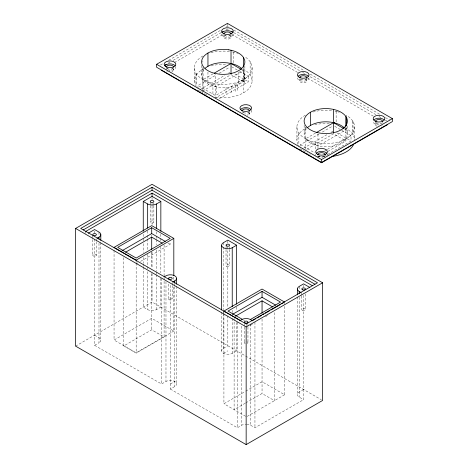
<?xml version="1.0" encoding="UTF-8"?>
<svg xmlns="http://www.w3.org/2000/svg" width="468" height="468" viewBox="0 0 468 468"><rect width="100%" height="100%" fill="white"/><g stroke="black" fill="none" stroke-linecap="round" stroke-linejoin="round"><path stroke-width="0.35" stroke-dasharray="2.34 1.75" d="M242.635 69.592A21.622 12.484 0 0 1 243.22 70.335L244.682 73.482A21.622 12.484 0 0 1 244.822 75.927L244.454 83.433M160.407 65.052L162.934 63.59M168.626 60.302L220.492 30.361M226.184 27.074L227.448 26.343L228.712 27.074M168.141 63.233L170.03 62.139M173.183 60.319L221.142 32.631M226.19 29.718L227.448 28.993L228.712 29.718M174.447 62.531L223.031 34.486M213.016 73.868L203.083 79.601L215.467 86.755L243.407 70.621L242.172 69.907M197.987 88.797L197.987 85.486L216.064 75.05M219.182 73.254L229.776 67.135M197.987 90.786L199.233 90.067M199.854 89.704L224.792 75.307M228.53 73.148L229.776 72.429M219.205 98.719L248.502 81.801L248.502 76.506L215.467 95.577L197.987 85.486M243.407 67.831L243.407 81.801L215.467 97.935L215.467 74.207M315.526 133.052L305.592 138.785L317.977 145.94L345.916 129.806L344.682 129.092M306.365 128.776A21.622 12.484 0 0 0 305.282 138.312L305.937 138.984M300.497 145.998L300.497 144.671L319.199 133.877M322.317 132.075L332.912 125.956M301.123 149.608L302.989 148.531M303.615 148.169L327.302 134.492M331.04 132.333L333.538 130.894M306.832 149.251L333.538 133.836L345.916 140.985L345.916 127.717M324.833 150.807L326.705 149.725M327.331 149.368L351.018 135.691L351.018 140.985L321.721 157.903M318.597 156.762L319.843 156.043M327.91 151.38L345.916 140.985M136.159 263.934L138.048 262.84M140.576 261.384L170.217 244.273L170.217 242.313M75.611 346.133L152.053 302L321.34 399.736M94.594 239.013L94.594 345.325L98.988 342.787L98.988 241.552M143.261 267.006L143.261 307.078L147.66 309.611A6.219 3.586 0 0 0 156.452 309.611L160.846 307.078L160.846 277.208M114.057 250.286L114.057 340.055L151.714 318.316L173.815 331.075L173.815 286.556M123.774 257.634L123.774 345.94L151.714 329.805L164.098 336.96L164.098 280.765M173.815 331.075L136.159 352.813L114.057 340.055M123.774 345.94L136.159 353.088L164.098 336.96M250.281 325.453L252.802 323.996M265.414 316.713L267.936 315.256M94.594 345.325L161.583 384L165.976 381.467A6.219 3.586 0 0 1 174.769 381.467A6.219 3.586 0 0 1 174.769 386.539L170.375 389.078L170.375 284.175M236.627 322.417L236.627 350.83L232.233 353.363A6.219 3.586 0 0 1 223.441 353.363A6.219 3.586 0 0 1 223.441 348.291L227.834 345.753L227.834 315.882M170.375 384L174.769 381.467M223.441 353.363L227.834 350.83M223.92 313.993L223.92 403.755L245.173 391.488M245.799 391.125L262.051 381.742L284.626 394.776L284.626 304.282M245.285 403.188L234.111 409.64L234.111 321.335M245.911 402.831L262.051 393.512L274.435 400.661L274.435 311.624M284.626 394.776L246.496 416.789L223.92 403.755M170.375 389.078L237.364 427.758L241.763 425.219A6.219 3.586 0 0 1 246.156 424.166M303.615 389.505L299.222 392.044A6.219 3.586 0 0 0 299.222 397.116L303.615 399.654L303.615 293.342M246.694 424.178A6.219 3.586 0 0 1 250.55 425.219L254.949 427.758L303.615 399.654M204.235 68.48L202.86 69.229A28.835 16.649 0 0 0 195.419 85.363M203.855 69.592A21.622 12.484 0 0 0 202.041 77.548L203.27 79.888A21.622 12.484 0 0 0 214.97 86.644L219.03 87.358A21.622 12.484 0 0 0 235.258 85.492L238.534 83.942A21.622 12.484 0 0 0 244.454 77.548M229.443 51.503L228.87 51.427A28.835 16.649 0 0 0 210.495 52.825M215.783 97.075L217.62 97.326A28.835 16.649 0 0 0 251.527 77.746L250.14 75.009A28.835 16.649 0 0 0 243.635 69.223M232.514 51.995L233.62 52.229A28.835 16.649 0 0 1 236.749 53.048M335.024 111.179L336.135 111.413A28.835 16.649 0 0 1 337.194 111.659M305.37 115.169A28.835 16.649 0 0 0 298.455 132.292L298.859 132.93A28.835 16.649 0 0 0 315.379 142.471L316.491 142.705A28.835 16.649 0 0 0 346.144 138.709A28.835 16.649 0 0 0 353.059 121.592L352.656 120.949A28.835 16.649 0 0 0 346.144 115.169M233.772 29.993L304.551 70.855M310.237 74.137L380.385 114.637M385.439 117.556L389.862 120.112M233.76 32.637L300.052 70.908M302.574 72.364L305.101 73.821M310.155 76.74L375.81 114.642M378.969 116.468L380.858 117.562M385.281 120.112L387.802 121.569M231.871 34.486L298.789 73.119M307.628 78.22L374.546 116.86M231.648 66.772L239.142 71.101M239.762 71.458L248.502 76.506M334.784 126.319L341.026 129.923M341.652 130.285L351.018 135.691M234.772 73.874L248.502 81.801M336.656 132.696L351.018 140.985M243.407 81.801L231.022 74.652L203.083 90.786L203.083 67.059M300.497 144.671L314.859 152.96M167.749 242.851L170.217 244.273M243.413 319.972L244.647 320.685M94.594 335.176L98.988 337.715A6.219 3.586 0 0 1 98.988 342.787M305.779 139.072A21.622 12.484 0 0 0 317.48 145.829L318.807 146.115A21.622 12.484 0 0 0 341.043 143.126A21.622 12.484 0 0 0 346.232 130.285L345.735 129.519A21.622 12.484 0 0 0 345.15 128.776M202.855 55.984A28.835 16.649 0 0 0 195.94 73.107L196.607 74.125A28.835 16.649 0 0 0 212.209 83.134L217.62 84.082A28.835 16.649 0 0 0 251.527 64.508L250.14 61.764A28.835 16.649 0 0 0 244.811 56.71M344.893 127.729A28.835 16.649 0 0 1 352.656 134.187L353.059 134.831A28.835 16.649 0 0 1 354.528 139.09M375.412 122.16L375.412 124.511M354.592 126.939L354.592 140.184M353.059 121.592L353.059 134.831M352.656 120.949L352.656 134.187M347.379 125.933L347.379 134.298M346.232 127.495L346.232 130.285M336.135 111.413L336.135 123.956M317.977 134.088L317.977 149.432M317.977 155.721L317.977 157.119M315.379 142.471L315.379 149.438M315.379 154.317L315.379 155.709M306.832 78.408L306.832 80.759M305.592 127.635L305.592 149.269M305.37 127.015L305.37 128.407M305.417 293.922L305.417 309.547M304.136 125.237L304.136 134.298M303.615 285.328L303.615 287.516M301.813 293.208L301.813 295.337M301.813 296.051L301.813 309.547M300.497 148.643L300.497 149.971M299.625 78.993L299.625 80.759M299.222 286.41L299.222 290.055M299.222 297.315L299.222 397.116M298.859 132.93L298.859 146.174M297.402 296.964L297.402 394.582M296.923 126.939L296.923 140.184M284.626 302.088L284.626 303.551M262.051 319.071L262.051 393.512M254.949 322.124L254.949 427.758M252.076 67.755L252.076 80.999M250.55 323.955L250.55 425.219M250.14 61.764L250.14 75.009M249.374 111.583L249.374 113.935M247.958 324.254L247.958 326.383M247.958 327.097L247.958 342.722M246.496 324.108L246.496 325.564M244.869 66.052L244.869 75.114M244.822 75.927L244.822 81.812M244.682 73.482L244.682 79.367M244.354 324.254L244.354 326.383M244.354 327.097L244.354 342.722M243.723 71.101L243.723 76.986M243.635 79.525L243.635 92.769M241.763 326.143L241.763 425.219M238.534 72.09L238.534 83.942M237.504 84.497L237.504 90.382M237.364 322.124L237.364 427.758M236.627 307.119L236.627 310.758M235.258 85.492L235.258 91.377M234.111 318.415L234.111 320.603M233.62 52.229L233.62 63.379M232.233 310.383L232.233 312.571M232.233 318.398L232.233 353.363M231.52 86.644L231.52 92.529M231.052 35.24L231.052 37.007M229.636 246.618L229.636 248.748M229.636 249.456L229.636 265.795M227.834 240.85L227.834 243.032M227.834 246.677L227.834 307.868M227.448 23.4L227.448 26.343M226.067 87.487L226.067 93.372M226.032 246.618L226.032 248.748M226.032 249.456L226.032 265.795M223.844 35.24L223.844 37.007M223.92 311.074L223.92 313.262M223.441 242.658L223.441 246.303M223.441 247.028L223.441 309.681M223.441 310.407L223.441 312.595M223.441 313.32L223.441 348.291M221.621 312.214L221.621 350.83M216.298 86.931L216.298 92.816M212.928 83.292L212.928 95.139M207.956 72.09L207.956 83.942M202.86 60.863L202.86 62.262M202.86 67.837L202.773 79.127M202.855 79.525L202.855 89.979M202.855 90.675L202.855 92.769A28.835 16.649 0 0 1 200.368 91.131M201.626 65.356L201.626 75.114M196.338 73.71L196.338 86.258M195.946 73.107L195.946 85.65M194.419 68.059L194.419 81.297M176.588 286.387L176.588 384M174.769 283.824L174.769 286.006M174.769 286.738L174.769 386.539M173.815 277.068L173.815 279.987M173.593 68.416L173.593 70.182M172.177 282.631L172.177 284.76M172.177 285.474L172.177 298.97M168.574 284.053L168.574 298.97M166.386 67.831L166.386 69.597M165.976 281.66L165.976 381.467M164.098 245.004L164.098 277.114M164.098 277.846L164.098 280.034M161.583 278.372L161.583 384M160.846 234.228L160.846 237.867M160.846 238.598L160.846 240.78M160.846 246.613L160.846 272.838M156.452 231.666L156.452 235.305M156.452 236.036L156.452 238.949M156.452 239.68L156.452 244.776M156.452 249.877L156.452 271.001M156.452 271.732L156.452 273.915M156.452 274.646L156.452 309.611M153.855 202.866L153.855 204.996M153.855 205.704L153.855 222.043A1.802 1.041 0 0 1 151.152 222.944A1.802 1.041 0 0 1 151.152 221.142A1.802 1.041 0 0 1 153.855 222.043M152.053 197.461L152.053 199.655M152.053 203.311L152.053 205.505M152.053 206.236L152.053 224.511M152.053 252.287L152.053 267.643M152.053 273.488L152.053 302M151.714 235.117L151.714 236.574M151.714 251.901L151.714 267.959M151.714 273.61L151.714 329.805M150.251 202.866L150.251 204.996M150.251 205.704L150.251 222.043M147.66 230.935L147.66 234.579M147.66 235.305L147.66 238.218M147.66 238.949L147.66 249.877M147.66 254.247L147.66 265.906M147.66 266.631L147.66 268.819M147.66 271.732L147.66 309.611M143.261 234.228L143.261 237.867M143.261 238.598L143.261 240.78M143.261 243.693L143.261 252.439M143.261 257.54L143.261 263.367M143.261 264.092L143.261 266.28M136.159 260.132L136.159 262.32M136.159 263.051L136.159 353.088M100.807 242.635L100.807 340.248M98.988 232.081L98.988 235.726M96.396 238.879L96.396 241.008M96.396 241.722L96.396 255.218A1.802 1.041 0 0 1 93.694 256.119A1.802 1.041 0 0 1 93.694 254.317A1.802 1.041 0 0 1 96.396 255.218M94.594 230.999L94.594 233.187M92.793 236.042L92.793 238.879M92.793 239.593L92.793 255.218M85.802 231.379L85.802 233.321M171.791 68.381A3.604 2.083 0 0 1 171.791 71.984M167.439 71.657A3.604 2.083 0 0 1 166.865 71.224M166.865 69.141A3.604 2.083 0 0 1 168.188 68.381M229.25 35.205A3.604 2.083 0 0 1 229.999 38.481A3.604 2.083 0 0 1 224.33 38.048A3.604 2.083 0 0 1 226.518 35.001M230.572 35.106A3.604 2.083 0 0 1 224.33 35.106M233.304 34.065A5.856 3.381 0 0 1 226.688 37.417A5.856 3.381 0 0 1 221.791 33.193M206.71 94.635A28.835 16.649 0 0 1 204.235 93.512M211.062 65.912A28.835 16.649 0 0 1 227.009 64.49M173.107 68.281A3.604 2.083 0 0 1 169.515 69.305A3.604 2.083 0 0 1 166.509 67.778M313.004 112.01A28.835 16.649 0 0 1 333.216 110.863M337.72 111.793A28.835 16.649 0 0 1 339.259 112.232M318.433 156.645A3.604 2.083 0 0 1 319.749 155.885M323.353 155.885A3.604 2.083 0 0 1 324.675 156.645M382.134 125.553A3.604 2.083 0 0 1 381.56 125.986M377.214 126.313A3.604 2.083 0 0 1 377.214 122.71M382.134 123.47A3.604 2.083 0 0 0 381.56 123.043A3.604 2.083 0 0 1 375.535 122.107M237.253 53.206A28.835 16.649 0 0 1 238.241 53.539M323.868 156.792A28.835 16.649 0 0 1 317.088 156.055M310.272 154.224A28.835 16.649 0 0 1 309.319 153.861M307.938 153.27A28.835 16.649 0 0 1 307.049 152.849M305.37 151.954A28.835 16.649 0 0 1 302.065 149.672M297.905 144.489A28.835 16.649 0 0 1 306.745 127.665M314.724 124.804A28.835 16.649 0 0 1 329.519 123.675M379.016 124.95A5.856 3.381 0 0 1 373.359 120.697M324.675 155.785A3.604 2.083 0 0 1 318.433 155.785M327.208 153.873A5.856 3.381 0 0 1 327.208 155.622M305.031 78.957A3.604 2.083 0 0 1 305.99 82.099A3.604 2.083 0 0 1 300.474 82.099A3.604 2.083 0 0 1 301.427 78.957M306.71 78.355A3.604 2.083 0 0 1 303.703 79.882A3.604 2.083 0 0 1 300.111 78.858M309.085 77.817A5.856 3.381 0 0 1 303.229 81.198A5.856 3.381 0 0 1 297.373 77.817M248.321 112.466A3.604 2.083 0 0 1 247.572 115.736M242.646 112.893A3.604 2.083 0 0 1 243.968 112.133M249.251 111.53A3.604 2.083 0 0 1 243.22 112.466M242.646 112.033A3.604 2.083 0 0 1 242.289 111.53M251.427 110.12A5.856 3.381 0 0 1 245.77 114.373M175.646 66.368A5.856 3.381 0 0 1 168.971 70.569M247.057 341.821A1.802 1.041 0 0 1 247.057 343.623M245.255 343.623A1.802 1.041 0 0 1 245.255 341.821M226.565 266.526A1.802 1.041 0 0 0 229.577 266.064A1.802 1.041 0 0 0 227.372 264.789A1.802 1.041 0 0 0 226.565 266.526M169.1 299.701A1.802 1.041 0 0 0 172.113 299.239A1.802 1.041 0 0 0 169.907 297.964A1.802 1.041 0 0 0 169.1 299.701M302.346 310.278A1.802 1.041 0 0 0 305.358 309.816A1.802 1.041 0 0 0 303.153 308.541A1.802 1.041 0 0 0 302.346 310.278"/><path stroke-width="0.7" d="M156.61 64.297L227.448 23.4L392.389 118.626L392.389 121.569L321.551 162.472L156.61 67.24L156.61 64.297L321.551 159.529L392.389 118.626M164.982 65.058L166.245 64.327M221.774 32.269L223.031 31.543M214.256 73.148L231.022 63.472L241.552 69.551M75.611 228.437L152.053 184.304L322.604 282.771L322.604 400.462L246.156 444.6L75.611 346.133L75.611 228.437L246.156 326.904L322.604 282.771M152.053 187.247L80.707 228.437L246.156 323.961L317.503 282.771L152.053 187.247L152.053 190.189L314.982 284.251M83.228 229.923L152.053 190.189M85.802 231.379L152.053 193.132L312.408 285.714M88.312 233.169L94.594 229.542L98.988 232.081A6.219 3.586 0 0 1 98.988 237.159L98.988 239.341M143.261 231.309L143.261 201.445L152.053 196.367L160.846 201.445L160.846 231.309M97.104 238.241L98.988 237.159M143.261 201.445L147.66 203.984A6.219 3.586 0 0 0 156.452 203.984L160.846 201.445M151.714 227.705L117.661 247.367L136.159 258.049L170.217 238.387L151.714 227.705L151.714 233.59L122.072 250.708M316.152 132.696L333.538 122.657L334.456 122.517L332.707 122.476A21.622 12.484 0 0 0 307.78 127.36M125.635 252.182L151.714 237.124L162.244 243.202M173.815 238.387L136.159 260.132L114.057 247.367L151.714 225.629L173.815 238.387L173.815 275.605M387.802 124.511L321.551 162.765L161.197 70.182M164.093 276.921L165.976 275.833A6.219 3.586 0 0 1 174.769 275.833A6.219 3.586 0 0 1 174.769 280.911L174.769 283.093M172.885 281.993L174.769 280.911M236.627 245.197L227.834 240.119L223.441 242.658A6.219 3.586 0 0 0 223.441 247.736A6.219 3.586 0 0 0 232.233 247.736L236.627 245.197L236.627 304.206M250.281 319.568L280.554 302.088L262.051 291.406L227.992 311.074L242.178 319.258M232.409 314.408L262.051 297.291L275.617 305.124M235.351 316.239L262.051 300.825L272.581 306.903M239.879 320.674L241.763 319.585A6.219 3.586 0 0 1 250.55 319.585L252.433 320.674M252.123 320.861L255.873 318.69M257.125 317.971L261.501 315.444M262.747 314.724L263.999 313.999M265.251 313.279L269.626 310.752M270.878 310.032L280.25 304.615M281.502 303.896L283.38 302.814M231.871 31.543L233.134 32.269M333.538 122.657L343.442 128.378M309.898 287.498L303.615 283.871L299.222 286.41A6.219 3.586 0 0 0 299.222 291.488L299.222 293.67M299.222 291.488L301.105 292.576M284.626 302.088L262.051 289.054L223.92 311.074L240.85 320.849M151.714 233.59L165.28 241.424M346.232 117.041L345.735 116.28A21.622 12.484 0 0 0 334.029 109.524L332.707 109.237A21.622 12.484 0 0 0 310.465 112.226A21.622 12.484 0 0 0 305.282 125.067L305.779 125.833A21.622 12.484 0 0 0 317.48 132.59L318.807 132.877A21.622 12.484 0 0 0 341.043 129.882A21.622 12.484 0 0 0 346.232 117.041L346.232 125.406M345.916 116.567L345.916 126.319M333.538 109.413L333.538 133.14M321.551 159.529L321.551 162.472M310.465 112.226L310.465 125.471M297.402 288.949L297.402 294.776M262.051 291.406L262.051 297.291M262.051 300.825L262.051 313.232M246.156 326.904L246.156 444.6M243.407 57.383L243.407 67.135M232.233 247.736L232.233 306.739M231.022 50.228L231.022 73.956M221.621 245.197L221.621 310.032M207.956 53.042L207.956 66.286M176.588 278.372L176.588 284.199M156.452 203.984L156.452 228.753M152.053 193.132L152.053 196.367M151.714 237.124L151.714 249.532M147.66 203.984L147.66 228.021M100.807 234.62L100.807 240.447M205.265 68.176A21.622 12.484 0 0 1 227.466 62.87L231.52 63.578A21.622 12.484 0 0 1 241.225 68.176M223.844 34.065A3.604 2.083 0 0 1 227.448 31.988A3.604 2.083 0 0 1 231.052 34.065M222.376 32.374A5.856 3.381 0 0 1 232.52 32.374M166.386 67.24A3.604 2.083 0 0 1 169.989 65.163A3.604 2.083 0 0 1 173.593 67.24M334.029 122.762A21.622 12.484 0 0 1 344.483 128.056M353.609 144.489A28.835 16.649 0 0 1 331.999 156.435M375.412 121.569A3.604 2.083 0 0 1 379.484 119.51A3.604 2.083 0 0 1 382.496 122.107M373.944 119.878A5.856 3.381 0 0 1 384.088 119.878M317.947 154.744A3.604 2.083 0 0 1 321.551 152.667A3.604 2.083 0 0 1 325.155 154.744M316.479 153.054A5.856 3.381 0 0 1 326.623 153.054M299.625 77.817A3.604 2.083 0 0 1 303.229 75.74A3.604 2.083 0 0 1 306.832 77.817M298.163 76.126A5.856 3.381 0 0 1 308.301 76.126M242.167 110.992A3.604 2.083 0 0 1 245.77 108.915A3.604 2.083 0 0 1 249.374 110.992M240.698 109.301A5.856 3.381 0 0 1 250.842 109.301M164.917 65.549A5.856 3.381 0 0 1 175.061 65.549M228.84 49.813L227.466 49.626A21.622 12.484 0 0 0 202.041 64.309L203.27 66.649A21.622 12.484 0 0 0 214.97 73.406L219.03 74.114A21.622 12.484 0 0 0 244.454 59.436L243.22 57.096A21.622 12.484 0 0 0 231.52 50.339L228.84 49.813M223.306 33.515A5.856 3.381 0 0 0 233.105 32A5.856 3.381 0 0 0 225.933 27.858A5.856 3.381 0 0 0 223.306 33.515M317.409 154.194A5.856 3.381 0 0 0 327.208 152.679A5.856 3.381 0 0 0 320.036 148.537A5.856 3.381 0 0 0 317.409 154.194M376.085 121.557A5.856 3.381 0 0 0 384.871 118.626A5.856 3.381 0 0 0 376.085 115.701A5.856 3.381 0 0 0 376.085 121.557M241.628 110.442A5.856 3.381 0 0 0 251.427 108.927A5.856 3.381 0 0 0 244.255 104.785A5.856 3.381 0 0 0 241.628 110.442M300.304 77.805A5.856 3.381 0 0 0 309.085 74.874A5.856 3.381 0 0 0 300.304 71.949A5.856 3.381 0 0 0 300.304 77.805M165.847 66.69A5.856 3.381 0 0 0 175.646 65.175A5.856 3.381 0 0 0 168.474 61.033A5.856 3.381 0 0 0 165.847 66.69M244.881 322.856A1.802 1.041 0 0 0 247.894 322.394A1.802 1.041 0 0 0 245.688 321.118A1.802 1.041 0 0 0 244.881 322.856M226.565 245.934A1.802 1.041 0 0 0 229.577 245.466A1.802 1.041 0 0 0 227.372 244.191A1.802 1.041 0 0 0 226.565 245.934M169.1 279.103A1.802 1.041 0 0 0 172.113 278.641A1.802 1.041 0 0 0 169.907 277.366A1.802 1.041 0 0 0 169.1 279.103M302.346 289.686A1.802 1.041 0 0 0 305.358 289.218A1.802 1.041 0 0 0 303.153 287.943A1.802 1.041 0 0 0 302.346 289.686M150.778 202.182A1.802 1.041 0 0 0 153.796 201.714A1.802 1.041 0 0 0 151.585 200.439A1.802 1.041 0 0 0 150.778 202.182M93.694 235.521A1.802 1.041 0 0 0 96.396 234.62A1.802 1.041 0 0 0 93.694 233.719A1.802 1.041 0 0 0 93.694 235.521"/></g></svg>
